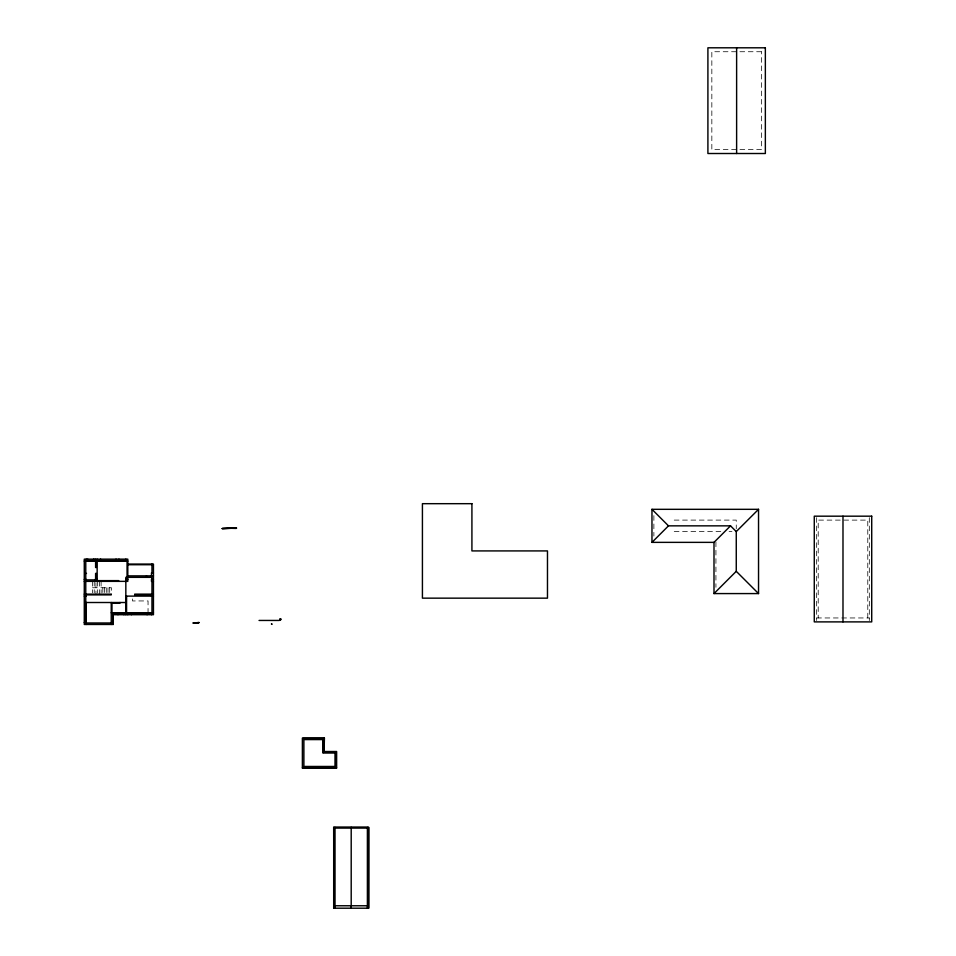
<?xml version="1.0" encoding="UTF-8"?>
<svg xmlns="http://www.w3.org/2000/svg" width="956" height="956" viewBox="0 0 956 956"><rect width="100%" height="100%" fill="white"/><g stroke="black" fill="none" stroke-linecap="round" stroke-linejoin="round"><path stroke-width="0.72" stroke-dasharray="4.78 3.58" d="M674.231 520.1L736.263 520.1L736.263 528.716M674.231 531.584L721.828 531.584M729.081 531.584L731.961 531.584M92.505 587.749L111.434 587.749L111.434 594.142M816.663 617.958L869.315 617.958M869.315 517.65L869.315 620.575M867.785 617.958L867.785 520.112L818.205 520.112L818.205 617.958M816.663 517.65L816.663 620.575M715.925 541.909L715.925 587.271M653.88 515.619L653.88 536.065M148.049 613.238L148.049 600.942L132.478 600.942L132.478 597.01M109.713 587.749L109.713 594.142M107.992 587.749L107.992 592.863M106.271 587.749L106.271 592.863M104.551 587.749L104.551 592.863M102.83 587.749L102.83 592.863M101.109 581.356L101.109 592.863M99.388 581.356L99.388 594.142M97.667 581.356L97.667 593.079M95.947 582.634L95.947 594.142M94.226 581.356L94.226 592.863M92.505 581.356L92.505 592.863M761.418 51.732L711.838 51.732L711.838 149.578L761.418 149.578L761.418 51.732"/><path stroke-width="1.43" d="M112.724 614.708L112.724 622.499L112.724 614.708L153.45 614.708L153.45 564.064L127.805 564.064M84.283 581.356L127.805 581.356L127.805 559.152L84.283 559.152L84.295 624.459L113.214 624.459L113.202 622.499L111.243 622.499M271.408 623.993L272.066 624.364L271.588 623.754M302.705 767.644L336.297 767.644L336.297 751.846L324.084 751.846L324.419 738.08L323.594 738.892L323.391 752.527L323.391 739.096M324.419 738.08L302.383 738.08L302.383 767.979L303.16 767.19L335.807 767.154L335.807 752.336M758.538 593.58L758.538 509.321L651.968 509.321L651.968 542.363L668.483 525.848L730.527 525.848L736.263 531.584L736.263 571.306L758.538 593.58L714.001 593.58L714.001 542.363L730.527 525.848M736.263 531.584L758.538 509.321M714.001 593.58L736.263 571.306M280.478 618.938L280.359 619.835L280.586 618.974M222.485 528.429L229.129 528.262M229.428 528.262L236.228 528.429M651.968 542.363L714.001 542.363M86.255 560.622L95.182 560.622M97.154 560.622L125.834 560.622M84.283 561.124L127.805 561.124M127.805 564.721L151.968 564.721M153.45 572.919L151.478 572.919L151.478 575.87M85.765 573.409L86.494 573.409M127.805 575.87L153.45 575.87M84.283 579.396L86.255 579.396L86.255 581.356M97.154 579.396L95.182 579.396L95.182 581.356M125.834 579.396L127.805 579.396M153.45 579.396L151.478 579.396L151.478 581.356L153.45 581.356M86.255 579.886L95.182 579.886M97.154 580.627L118.687 580.627L118.687 581.356M84.283 594.142L111.243 594.142L111.243 594.883L86.255 594.883M153.438 594.142L134.688 594.142L134.688 594.883L151.478 594.883M84.283 596.114L86.255 596.114L86.255 594.142M125.834 596.114L153.438 596.114M85.765 602.507L125.834 602.507M125.834 603.236L125.344 602.507M111.243 612.748L153.438 612.748M113.202 613.238L125.834 613.238M127.805 613.238L151.478 613.238M259.04 620.444L279.283 620.444M84.283 622.499L86.255 622.499M193.506 622.858L198.752 622.703M86.255 622.989L111.243 622.989M302.705 738.402L324.084 738.402L324.024 751.906M324.419 751.512L336.62 751.512L336.62 767.979L302.383 767.979M303.399 766.951L335.604 766.951L336.596 767.955M333.692 827.334L368.705 827.334L368.669 908.2L333.692 908.2L333.692 827.334L333.835 908.2M333.835 827.43L368.574 827.43L368.574 908.2M335.018 827.896L367.391 827.896M335.018 905.762L367.391 905.762M651.968 509.321L668.483 525.848M842.989 516.18L842.989 621.89M736.622 47.8L736.622 153.51M367.391 827.43L367.391 908.104M351.199 827.334L351.199 908.2M335.604 752.527L335.604 766.951M335.018 827.43L335.018 908.104M151.968 564.064L151.968 572.919M151.968 579.396L151.968 577.34L125.834 577.34L125.834 614.708M151.968 581.356L151.968 594.142M151.968 596.114L151.968 612.748M151.478 594.142L151.478 596.114M151.478 612.748L151.478 614.708M147.093 613.238L147.093 614.708M146.483 575.87L146.483 577.34M131.366 613.238L131.366 614.708M127.805 612.748L127.805 614.708M127.064 560.79L127.064 581.356M126.574 596.114L126.574 612.748M125.834 559.152L125.834 561.124M123.862 613.238L123.862 614.708M119.93 602.507L119.93 603.236L111.972 603.236L111.972 612.748M118.95 559.152L118.95 559.893M117.97 613.238L117.97 614.708M116.046 559.152L116.046 560.622M113.202 612.748L113.214 624.459M111.243 602.507L111.243 624.459M100.643 559.152L100.643 560.622M97.154 559.152L97.154 581.356M96.329 560.79L96.329 567.505L95.6 567.505L95.6 560.79M96.329 579.396L96.329 573.409L95.6 573.409L95.6 579.396M95.194 559.152L95.182 561.124M93.664 559.152L93.664 560.622M87.773 559.152L87.773 560.622M86.255 559.152L86.255 561.124M86.255 602.507L86.255 624.459M85.765 560.79L85.765 622.499M279.869 619.225C280.646 621.639 281.733 617.54 279.869 619.225M765.35 47.8L707.906 47.8L707.906 153.51L765.35 153.51L765.35 47.8M471.917 503.681L422.421 503.681L422.421 598.157L547.477 598.157L547.477 550.919L471.917 550.919L471.917 503.681M871.717 516.18L814.273 516.18L814.273 621.89L871.717 621.89L871.717 516.18M236.526 528.106L222.186 528.596L236.526 528.106M199.075 622.535L193.172 623.025L199.075 622.535M322.901 739.586L303.889 739.586L303.889 766.461L335.114 766.461L335.114 753.029L322.901 753.029L322.901 739.586"/></g></svg>
